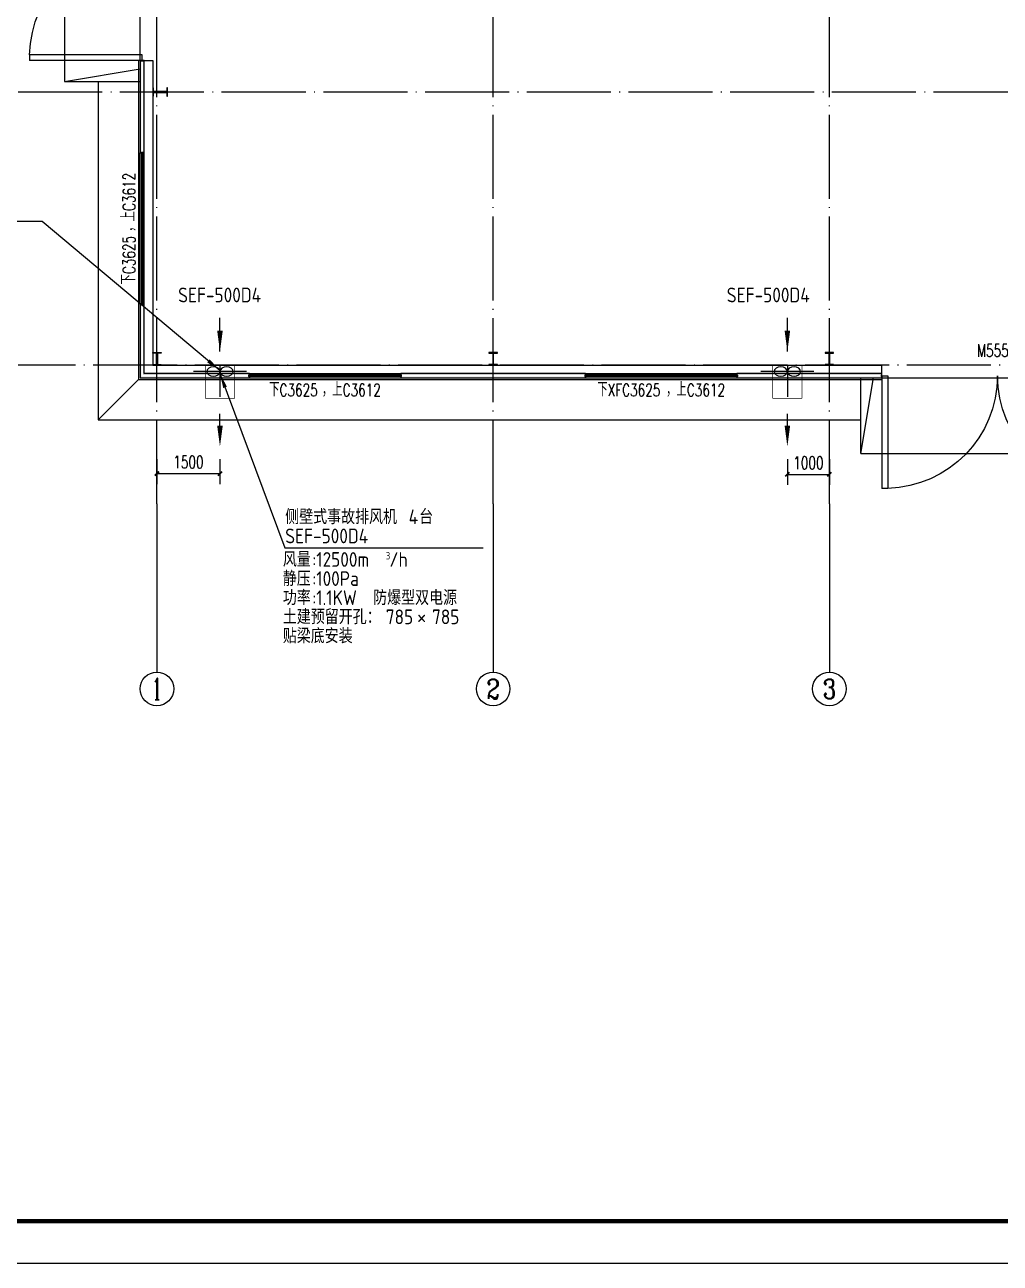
# Model space of a CAD drawing. Extents: x 4773402 to 7068445, y -422737 to 2032183.
# Drawn here: x 4788824 to 4812032, y -422737 to -393275 of the extents above; entities that cross this region are included whole.
import ezdxf
from ezdxf.enums import TextEntityAlignment as Align

# ---------------------------------------------------------------- set-up
doc = ezdxf.new("R2010")
doc.units = 0
doc.header["$LTSCALE"] = 1000
doc.header["$MEASUREMENT"] = 0
doc.linetypes.add('CENTER2', pattern=[1.125, 0.75, -0.125, 0.125, -0.125])
doc.linetypes.add('DOTE', pattern=[2.42, 2, -0.2, 0.02, -0.2])
doc.layers.get('0').update_dxf_attribs({"linetype": 'CONTINUOUS'})
doc.layers.get('Defpoints').update_dxf_attribs({"linetype": 'CONTINUOUS'})
doc.layers.add('_0', color=7, linetype='CONTINUOUS', lineweight=25)
for name, color, linetype in [('AXIS', 3, 'CONTINUOUS'), ('AXIS_TEXT', 7, 'CONTINUOUS'), ('DIM_LEAD', 3, 'CONTINUOUS'), ('DOTE', 252, 'CONTINUOUS'), ('DUCT-排烟中心线', 5, 'CENTER2'), ('DUCT-排烟管', 2, 'CONTINUOUS'), ('DUCT-送风标注', 3, 'CONTINUOUS'), ('Prof', 2, 'CONTINUOUS'), ('PUB_TITLE', 4, 'CONTINUOUS'), ('PUB_WALL', 9, 'CONTINUOUS'), ('STAIR', 251, 'CONTINUOUS'), ('TH_DIM', 3, 'CONTINUOUS'), ('TH_TEXT', 7, 'CONTINUOUS'), ('WALL-MOVE', 6, 'CONTINUOUS'), ('WINDOW', 4, 'CONTINUOUS'), ('WINDOW_TEXT', 7, 'CONTINUOUS')]:
    doc.layers.add(name, color=color, linetype=linetype)
doc.styles.add('_TCH_AXIS', font='COMPLEX', dxfattribs={"bigfont": 'GBCBIG'})
doc.styles.add('_TCH_DIM_T3', font='SIMPLEX', dxfattribs={"width": 0.705882, "bigfont": 'GBCBIG'})
doc.styles.add('_TCH_WINDOW', font='SIMPLEX', dxfattribs={"height": 3.5, "bigfont": 'GBCBIG'})
doc.styles.add('COMPLEX', font='COMPLEX')
doc.styles.get("Standard").update_dxf_attribs({"font": 'SCEIE', "bigfont": 'SCEIC'})
doc.dimstyles.new('_TCH_ARCH&&100', dxfattribs={"dimtxt": 297.5, "dimasz": 100, "dimexe": 250, "dimexo": 300, "dimgap": 126.25, "dimtad": 1, "dimdec": 0, "dimzin": 0, "dimdsep": 46, "dimtxsty": '_TCH_DIM_T3', "dimblk": 'ARCHTICK', "dimcen": 0.09, "dimclrt": 7, "dimazin": 2, "dimtfac": 1, "dimtdec": 0, "dimtix": 1, "dimtmove": 2, "dimatfit": 3, "dimfxl": 0, "dimtolj": 1, "dimtzin": 0, "dimarcsym": 0})

# ---------------------------------------------------------------- blocks, each defined once
blk = doc.blocks.new('$DorLib2D$00000002')
for p, q in [((-0.5, 0), (-0.5, 0.4875)), ((-0.475, 0.4875), (-0.5, 0.4875)), ((-0.475, 0), (-0.475, 0.4875)), ((0.475, 0), (0.475, 0.4875)), ((0.475, 0.4875), (0.5, 0.4875)), ((0.5, 0), (0.5, 0.4875)), ((-0.5, 0), (-0.475, 0)), ((0.5, 0), (0.475, 0))]:
    blk.add_line(p, q)
at = {"lineweight": 13}
for centre, start, end in [((-0.4875, 0), 0, 88.5307), ((0.4875, 0), 91.4693, 180)]:
    blk.add_arc(centre, 0.4875, start, end, dxfattribs=at)
blk = doc.blocks.new('$TCHSYS$WIN2D')
for p, q in [((-0.5, 0.5), (0.5, 0.5)), ((-0.5, 0.5), (-0.5, -0.5)), ((0.5, 0.5), (0.5, -0.5)), ((0.5, 0.1667), (-0.5, 0.1667)), ((0.5, -0.1667), (-0.5, -0.1667)), ((-0.5, -0.5), (0.5, -0.5))]:
    blk.add_line(p, q)
blk = doc.blocks.new('_AXISO')
blk.add_circle((0, 0), 0.5)
at = {"layer": 'AXIS_TEXT', "style": 'COMPLEX', "width": 1.041667}
blk.add_attdef('A', text='', height=0.56, dxfattribs=at).set_placement((-0.25, -0.28), (0.25, -0.28), align=Align.FIT)
blk = doc.blocks.new('SEF-550')
at = {"color": 2}
blk.add_line((-150, 630, -5400), (-150, -630, -5400), dxfattribs=at)
at = {"color": 2, "const_width": 20, "elevation": -2700}
blk.add_lwpolyline([(-300, 350), (-300, -350)], dxfattribs=at)
for centre in [(-150, 158, -2700), (-150, -157, -2700)]:
    blk.add_ellipse(centre, major_axis=(0, -158), ratio=0.68873)
at = {"layer": 'DIM_LEAD'}
for p, q in [((-1436, 0), (-1159, 0)), ((324, 0), (1123, 0))]:
    blk.add_line(p, q, dxfattribs=at)
for points in [[(-1936, 0, 0, 133, 0), (-1436, 0, 0, 0, 0)], [(324, 0, 0, 133, 0), (824, 0, 0, 0, 0)]]:
    blk.add_lwpolyline(points, format="xyseb", dxfattribs=at)
at = {"layer": 'DUCT-排烟中心线'}
blk.add_line((0, 0), (-790, 0), dxfattribs=at)
at = {"layer": 'DUCT-排烟管', "const_width": 15}
for points in [[(0, 350), (-790, 350)], [(-790, 350), (-790, -350)], [(0, -350), (0, 350)], [(-790, -350), (0, -350)]]:
    blk.add_lwpolyline(points, dxfattribs=at)
blk = doc.blocks.new('_ArchTick')
at = {"color": 0, "linetype": 'ByBlock', "const_width": 0.4}
blk.add_lwpolyline([(-0.5, -0.5), (0.5, 0.5)], dxfattribs=at)
blk = doc.blocks.new('*D178')
at = {"layer": 'Defpoints', "color": 0}
for p in [(4806968, -403310), (4807968, -403310), (4807968, -403971)]:
    blk.add_point(p, dxfattribs=at)
at = {"layer": 'TH_DIM', "color": 0, "lineweight": -2}
for p, q in [((4806968, -403610), (4806968, -404221)), ((4807968, -403610), (4807968, -404221)), ((4806968, -403971), (4807968, -403971))]:
    blk.add_line(p, q, dxfattribs=at)
at = {"layer": 'TH_DIM', "color": 0, "lineweight": -2, "xscale": 100, "yscale": 100, "zscale": 100, "rotation": 180}
blk.add_blockref('_ArchTick', (4806968, -403971), dxfattribs=at)
at = {"layer": 'TH_DIM', "color": 0, "lineweight": -2, "xscale": 100, "yscale": 100, "zscale": 100}
blk.add_blockref('_ArchTick', (4807968, -403971), dxfattribs=at)
at = {"layer": 'TH_DIM', "color": 7, "insert": (4807468, -403696), "char_height": 297.5, "attachment_point": 5, "style": '_TCH_DIM_T3'}
blk.add_mtext('\\A1;1000', dxfattribs=at)
blk = doc.blocks.new('*D179')
at = {"layer": 'Defpoints', "color": 0}
for p in [(4791968, -403310), (4793468, -403310), (4793468, -403952)]:
    blk.add_point(p, dxfattribs=at)
at = {"layer": 'TH_DIM', "color": 0, "lineweight": -2}
for p, q in [((4791968, -403610), (4791968, -404202)), ((4793468, -403610), (4793468, -404202)), ((4791968, -403952), (4793468, -403952))]:
    blk.add_line(p, q, dxfattribs=at)
at = {"layer": 'TH_DIM', "color": 0, "lineweight": -2, "xscale": 100, "yscale": 100, "zscale": 100, "rotation": 180}
blk.add_blockref('_ArchTick', (4791968, -403952), dxfattribs=at)
at = {"layer": 'TH_DIM', "color": 0, "lineweight": -2, "xscale": 100, "yscale": 100, "zscale": 100}
blk.add_blockref('_ArchTick', (4793468, -403952), dxfattribs=at)
at = {"layer": 'TH_DIM', "color": 7, "insert": (4792718, -403677), "char_height": 297.5, "attachment_point": 5, "style": '_TCH_DIM_T3'}
blk.add_mtext('\\A1;1500', dxfattribs=at)

msp = doc.modelspace()

# ---------------------------------------------------------------- hatches: boundary and pattern name
at = {"layer": 'Prof', "linetype": 'ByBlock'}
for points in [[(4791884.1, -394863.6), (4791884.1, -394773.6), (4791868.1, -394773.6), (4791868.1, -394973.6), (4791884.1, -394973.6), (4791884.1, -394883.6), (4792202.1, -394883.6), (4792202.1, -394973.6), (4792218.1, -394973.6), (4792218.1, -394773.6), (4792202.1, -394773.6), (4792202.1, -394863.6)], [(4791958.1, -401089.6), (4791868.1, -401089.6), (4791868.1, -401073.6), (4792068.1, -401073.6), (4792068.1, -401089.6), (4791978.1, -401089.6), (4791978.1, -401357.6), (4792068.1, -401357.6), (4792068.1, -401373.6), (4791868.1, -401373.6), (4791868.1, -401357.6), (4791958.1, -401357.6)], [(4799978.1, -401089.6), (4800068.1, -401089.6), (4800068.1, -401073.6), (4799868.1, -401073.6), (4799868.1, -401089.6), (4799958.1, -401089.6), (4799958.1, -401357.6), (4799868.1, -401357.6), (4799868.1, -401373.6), (4800068.1, -401373.6), (4800068.1, -401357.6), (4799978.1, -401357.6)], [(4807978.1, -401089.6), (4808068.1, -401089.6), (4808068.1, -401073.6), (4807868.1, -401073.6), (4807868.1, -401089.6), (4807958.1, -401089.6), (4807958.1, -401357.6), (4807868.1, -401357.6), (4807868.1, -401373.6), (4808068.1, -401373.6), (4808068.1, -401357.6), (4807978.1, -401357.6)]]:
    msp.add_hatch(color=256, dxfattribs=at).paths.add_polyline_path(points)
at = {"layer": 'PUB_WALL'}
for points in [[(4791668.1, -394123.6), (4791568.1, -394123.6), (4791598.1, -394153.6), (4791638.1, -394153.6)], [(4791568.1, -394123.6), (4791568.1, -396323.6), (4791598.1, -396293.6), (4791598.1, -394153.6)], [(4791668.1, -396323.6), (4791668.1, -394123.6), (4791638.1, -394153.6), (4791638.1, -396293.6)], [(4791568.1, -396323.6), (4791668.1, -396323.6), (4791638.1, -396293.6), (4791598.1, -396293.6)], [(4791668.1, -399923.6), (4791568.1, -399923.6), (4791598.1, -399953.6), (4791638.1, -399953.6)], [(4791568.1, -399923.6), (4791568.1, -401673.6), (4791598.1, -401643.6), (4791598.1, -399953.6)], [(4791668.1, -401573.6), (4791668.1, -399923.6), (4791638.1, -399953.6), (4791638.1, -401603.6)], [(4794168.1, -401573.6), (4791668.1, -401573.6), (4791638.1, -401603.6), (4794138.1, -401603.6)], [(4794168.1, -401673.6), (4794168.1, -401573.6), (4794138.1, -401603.6), (4794138.1, -401643.6)], [(4802168.1, -401573.6), (4797768.1, -401573.6), (4797798.1, -401603.6), (4802138.1, -401603.6)], [(4797768.1, -401573.6), (4797768.1, -401673.6), (4797798.1, -401643.6), (4797798.1, -401603.6)], [(4802168.1, -401673.6), (4802168.1, -401573.6), (4802138.1, -401603.6), (4802138.1, -401643.6)], [(4809218.1, -401573.6), (4805768.1, -401573.6), (4805798.1, -401603.6), (4809188.1, -401603.6)], [(4805768.1, -401573.6), (4805768.1, -401673.6), (4805798.1, -401643.6), (4805798.1, -401603.6)], [(4809218.1, -401673.6), (4809218.1, -401573.6), (4809188.1, -401603.6), (4809188.1, -401643.6)], [(4791568.1, -401673.6), (4794168.1, -401673.6), (4794138.1, -401643.6), (4791598.1, -401643.6)], [(4797768.1, -401673.6), (4802168.1, -401673.6), (4802138.1, -401643.6), (4797798.1, -401643.6)], [(4805768.1, -401673.6), (4809218.1, -401673.6), (4809188.1, -401643.6), (4805798.1, -401643.6)]]:
    msp.add_hatch(color=256, dxfattribs=at).paths.add_polyline_path(points)

# ---------------------------------------------------------------- linework, layer by layer
at = {"layer": '_0', "color": 0}
for p, q in [((4791568.1, -394123.6), (4791528.1, -394123.6)), ((4791668.1, -394123.6), (4791868.1, -394123.6)), ((4809218.1, -401573.6), (4809218.1, -401373.6)), ((4809218.1, -401673.6), (4809218.1, -401713.6))]:
    msp.add_line(p, q, dxfattribs=at)
for points in [[(4791528.1, -394123.6), (4791528.1, -401713.6), (4809218.1, -401713.6)], [(4791868.1, -394123.6), (4791868.1, -401373.6), (4809218.1, -401373.6)]]:
    msp.add_lwpolyline(points, dxfattribs=at)
at = {"layer": 'AXIS', "color": 0}
for p, q in [((4791968.1, -404673.6), (4791968.1, -408673.6)), ((4799968.1, -404673.6), (4799968.1, -408673.6)), ((4807968.1, -404673.6), (4807968.1, -408673.6))]:
    msp.add_line(p, q, dxfattribs=at)
at = {"layer": 'DIM_LEAD', "color": 0}
for p, q in [((4789238.3, -397951.7), (4783636.8, -397951.7)), ((4793462.8, -401495.8), (4789238.3, -397951.7))]:
    msp.add_line(p, q, dxfattribs=at)
msp.add_lwpolyline([(4793462.8, -401495.8, 0, 93.3, 0), (4793194.7, -401270.8, 0, 0, 0)], format="xyseb", dxfattribs=at)
at = {"layer": 'DOTE', "linetype": 'DOTE'}
for p, q in [((4791968.1, -404673.6), (4791968.1, -378073.6)), ((4799968.1, -404673.6), (4799968.1, -378073.6)), ((4807968.1, -404673.6), (4807968.1, -378073.6)), ((4788668.1, -394873.6), (4843268.1, -394873.6)), ((4843268.1, -401373.6), (4788668.1, -401373.6))]:
    msp.add_line(p, q, dxfattribs=at)
at = {"layer": 'DUCT-送风标注'}
for p, q in [((4793468.1, -401573.6), (4795008.4, -405715.3)), ((4793468.1, -401573.6), (4795008.4, -405715.3)), ((4795008.4, -405715.3), (4799729.4, -405715.3))]:
    msp.add_line(p, q, dxfattribs=at)
msp.add_lwpolyline([(4793468.1, -401573.6, 0, 93.3, 0), (4793590.1, -401901.6, 0, 0, 0)], format="xyseb", dxfattribs=at)
msp.add_lwpolyline([(4793468.1, -401573.6, 0, 93.3, 0), (4793590.1, -401901.6, 0, 0, 0)], format="xyseb", dxfattribs=at)
at = {"layer": 'Prof', "linetype": 'ByBlock'}
for points in [[(4792218.1, -394973.6), (4792218.1, -394773.6), (4792202.1, -394773.6), (4792202.1, -394863.6), (4791884.1, -394863.6), (4791884.1, -394773.6), (4791868.1, -394773.6), (4791868.1, -394973.6), (4791884.1, -394973.6), (4791884.1, -394883.6), (4792202.1, -394883.6), (4792202.1, -394973.6)], [(4792068.1, -401373.6), (4791868.1, -401373.6), (4791868.1, -401357.6), (4791958.1, -401357.6), (4791958.1, -401089.6), (4791868.1, -401089.6), (4791868.1, -401073.6), (4792068.1, -401073.6), (4792068.1, -401089.6), (4791978.1, -401089.6), (4791978.1, -401357.6), (4792068.1, -401357.6)], [(4799868.1, -401373.6), (4800068.1, -401373.6), (4800068.1, -401357.6), (4799978.1, -401357.6), (4799978.1, -401089.6), (4800068.1, -401089.6), (4800068.1, -401073.6), (4799868.1, -401073.6), (4799868.1, -401089.6), (4799958.1, -401089.6), (4799958.1, -401357.6), (4799868.1, -401357.6)], [(4807868.1, -401373.6), (4808068.1, -401373.6), (4808068.1, -401357.6), (4807978.1, -401357.6), (4807978.1, -401089.6), (4808068.1, -401089.6), (4808068.1, -401073.6), (4807868.1, -401073.6), (4807868.1, -401089.6), (4807958.1, -401089.6), (4807958.1, -401357.6), (4807868.1, -401357.6)]]:
    msp.add_lwpolyline(points, close=True, dxfattribs=at)
at = {"layer": 'PUB_TITLE', "color": 4}
msp.add_lwpolyline([(4773407.2, -422737.3), (4857507.2, -422737.3), (4857507.2, -363337.3), (4773407.2, -363337.3)], close=True, dxfattribs=at)
at = {"layer": 'PUB_TITLE', "color": 4, "const_width": 100}
msp.add_lwpolyline([(4775907.2, -421737.3), (4856507.2, -421737.3), (4856507.2, -364337.3), (4775907.2, -364337.3)], close=True, dxfattribs=at)
at = {"layer": 'STAIR'}
for p, q in [((4789768.1, -388123.6), (4789768.1, -394623.6)), ((4789768.1, -394623.6), (4791568.1, -394323.6)), ((4789768.1, -394623.6), (4791568.1, -394623.6)), ((4791528.1, -401713.6), (4790568.1, -402673.6)), ((4808718.1, -403473.6), (4809018.1, -401673.6)), ((4808718.1, -403473.6), (4808718.1, -401673.6)), ((4808718.1, -403473.6), (4815218.1, -403473.6))]:
    msp.add_line(p, q, dxfattribs=at)
msp.add_lwpolyline([(4790568.1, -394623.6), (4790568.1, -402673.6), (4808718.1, -402673.6)], dxfattribs=at)
at = {"layer": 'WALL-MOVE'}
for p, q in [((4791668.1, -394123.6), (4791568.1, -394123.6)), ((4791568.1, -394123.6), (4791568.1, -396323.6)), ((4791668.1, -396323.6), (4791668.1, -394123.6)), ((4791568.1, -396323.6), (4791668.1, -396323.6)), ((4791668.1, -399923.6), (4791568.1, -399923.6)), ((4791568.1, -399923.6), (4791568.1, -401673.6)), ((4791668.1, -401573.6), (4791668.1, -399923.6)), ((4794168.1, -401573.6), (4791668.1, -401573.6)), ((4794168.1, -401673.6), (4794168.1, -401573.6)), ((4802168.1, -401573.6), (4797768.1, -401573.6)), ((4797768.1, -401573.6), (4797768.1, -401673.6)), ((4802168.1, -401673.6), (4802168.1, -401573.6)), ((4809218.1, -401573.6), (4805768.1, -401573.6)), ((4805768.1, -401573.6), (4805768.1, -401673.6)), ((4809218.1, -401673.6), (4809218.1, -401573.6)), ((4791568.1, -401673.6), (4794168.1, -401673.6)), ((4797768.1, -401673.6), (4802168.1, -401673.6)), ((4805768.1, -401673.6), (4809218.1, -401673.6))]:
    msp.add_line(p, q, dxfattribs=at)
at = {"layer": 'WINDOW'}
for p, q in [((4791568.1, -394123.6), (4791568.1, -388623.6)), ((4809218.1, -401673.6), (4814718.1, -401673.6))]:
    msp.add_line(p, q, dxfattribs=at)

# ---------------------------------------------------------------- block references
at = {"xscale": -1, "rotation": 270}
for p in [(4793468.1, -401373.6), (4806968.1, -401373.6)]:
    msp.add_blockref('SEF-550', p, dxfattribs=at)
at = {"layer": 'AXIS', "color": 0}
ref = msp.add_blockref('_AXISO', (4791968.1, -409073.6), dxfattribs=dict(at, xscale=800, yscale=800, zscale=800))
ref.add_attrib('A', '1', dxfattribs={"layer": 'AXIS_TEXT', "color": 0, "height": 514.7, "style": '_TCH_AXIS'}).set_placement((4791857.8, -409331), (4792078.4, -409331), align=Align.FIT)
ref = msp.add_blockref('_AXISO', (4799968.1, -409073.6), dxfattribs=dict(at, xscale=800, yscale=800, zscale=800))
ref.add_attrib('A', '2', dxfattribs={"layer": 'AXIS_TEXT', "color": 0, "height": 465.9, "style": '_TCH_AXIS'}).set_placement((4799812.7, -409306.6), (4800123.4, -409306.6), align=Align.FIT)
ref = msp.add_blockref('_AXISO', (4807968.1, -409073.6), dxfattribs=dict(at, xscale=800, yscale=800, zscale=800))
ref.add_attrib('A', '3', dxfattribs={"layer": 'AXIS_TEXT', "color": 0, "height": 465.9, "style": '_TCH_AXIS'}).set_placement((4807812.7, -409306.6), (4808123.4, -409306.6), align=Align.FIT)
at = {"layer": 'WINDOW'}
ref = msp.add_blockref('$DorLib2D$00000002', (4791618.1, -391373.6), dxfattribs=dict(at, xscale=-5500, yscale=5500, zscale=-5500, rotation=90))
ref.add_attrib('A', 'M5550', (4792365.7, -391863.6), dxfattribs={"layer": 'WINDOW_TEXT', "height": 297.5, "rotation": 90, "style": '_TCH_WINDOW', "width": 0.705882})
at = {"layer": 'WINDOW', "xscale": 3600, "yscale": -100, "zscale": 3600, "rotation": 90}
msp.add_blockref('$TCHSYS$WIN2D', (4791618.1, -398123.6), dxfattribs=at)
at = {"layer": 'WINDOW'}
ref = msp.add_blockref('$DorLib2D$00000002', (4811968.1, -401623.6), dxfattribs=dict(at, xscale=5500, yscale=-5500, zscale=5500))
ref.add_attrib('A', 'M5550', (4811478.1, -401173.4), dxfattribs={"layer": 'WINDOW_TEXT', "height": 297.5, "style": '_TCH_WINDOW', "width": 0.705882})
at = {"layer": 'WINDOW', "xscale": 3600, "yscale": 100, "zscale": 3600}
for p in [(4795968.1, -401623.6), (4803968.1, -401623.6)]:
    msp.add_blockref('$TCHSYS$WIN2D', p, dxfattribs=at)

# ---------------------------------------------------------------- texts
at = {"layer": 'DUCT-送风标注', "color": 7}
for s, height, p in [('侧壁式事故排风机', 350, (4795020.1, -405155.3)), ('4', 350, (4797957.6, -405155.3)), ('台', 350, (4798207.6, -405155.3)), ('SEF-500D4', 350, (4795020.1, -405610.3)), ('风量', 350, (4794963.7, -406170.3)), (':12500m', 350, (4795663.7, -406170.3)), ('3', 175, (4797413.7, -405995.3)), ('/h', 350, (4797501.2, -406170.3)), ('静压', 350, (4794963.7, -406625.3)), (':100Pa', 350, (4795663.7, -406625.3)), ('功率', 350, (4794963.7, -407080.3)), (':1.1KW', 350, (4795663.7, -407080.3)), ('防爆型双电源', 350, (4797113.7, -407080.3)), ('土建预留开孔：', 350, (4794963.7, -407535.3)), ('785', 350, (4797413.7, -407535.3)), ('×', 350, (4798163.7, -407535.3)), ('785', 350, (4798513.7, -407535.3)), ('贴梁底安装', 350, (4794963.7, -407990.3))]:
    msp.add_text(s, height=height, dxfattribs=at).set_placement(p)
at = {"layer": 'TH_TEXT', "color": 0}
for p in [(4792472.5, -399878.1), (4805525.5, -399878.1)]:
    msp.add_text('SEF-500D4', height=350, dxfattribs=at).set_placement(p)
at = {"layer": 'WINDOW_TEXT', "style": '_TCH_WINDOW', "width": 0.705882}
for s, p in [('C3612', (4791453.1, -397705)), ('C3625', (4791453.1, -399206.5))]:
    msp.add_text(s, height=297.5, rotation=90, dxfattribs=at).set_placement(p)
at = {"layer": 'WINDOW_TEXT', "style": '_TCH_WINDOW'}
for s, height, p in [('，上', 337.59, (4791453.1, -398196.5)), ('下', 337.6, (4791453.1, -399452.2))]:
    msp.add_text(s, height=height, rotation=90, dxfattribs=at).set_placement(p)
for s, height, p in [('下', 337.6, (4794639.4, -402113.6)), ('，上', 337.59, (4795895.2, -402113.6)), ('下', 337.6, (4802449.4, -402113.6)), ('，上', 337.59, (4804085.2, -402113.6))]:
    msp.add_text(s, height=height, dxfattribs=at).set_placement(p)
at = {"layer": 'WINDOW_TEXT', "style": '_TCH_WINDOW', "width": 0.705882}
for s, p in [('C3625', (4794885.2, -402113.6)), ('C3612', (4796386.7, -402113.6)), ('XFC3625', (4802695.2, -402113.6)), ('C3612', (4804576.7, -402113.6))]:
    msp.add_text(s, height=297.5, dxfattribs=at).set_placement(p)

# ---------------------------------------------------------------- dimensions: what is measured, and where the dimension line sits
at = {"layer": 'TH_DIM', "color": 0}
for p1, p2, distance, picture, middle in [((4791968.1, -403310), (4793468.1, -403310), -642, '*D179', (4792718.1, -403677)), ((4806968.1, -403310), (4807968.1, -403310), -660.8, '*D178', (4807468.1, -403695.9))]:
    dim = msp.add_aligned_dim(p1=p1, p2=p2, distance=distance, dimstyle='_TCH_ARCH&&100', dxfattribs=at)
    dim.commit()
    dim.dimension.update_dxf_attribs({"geometry": picture, "text_midpoint": middle})

doc.saveas('drawing.dxf')
